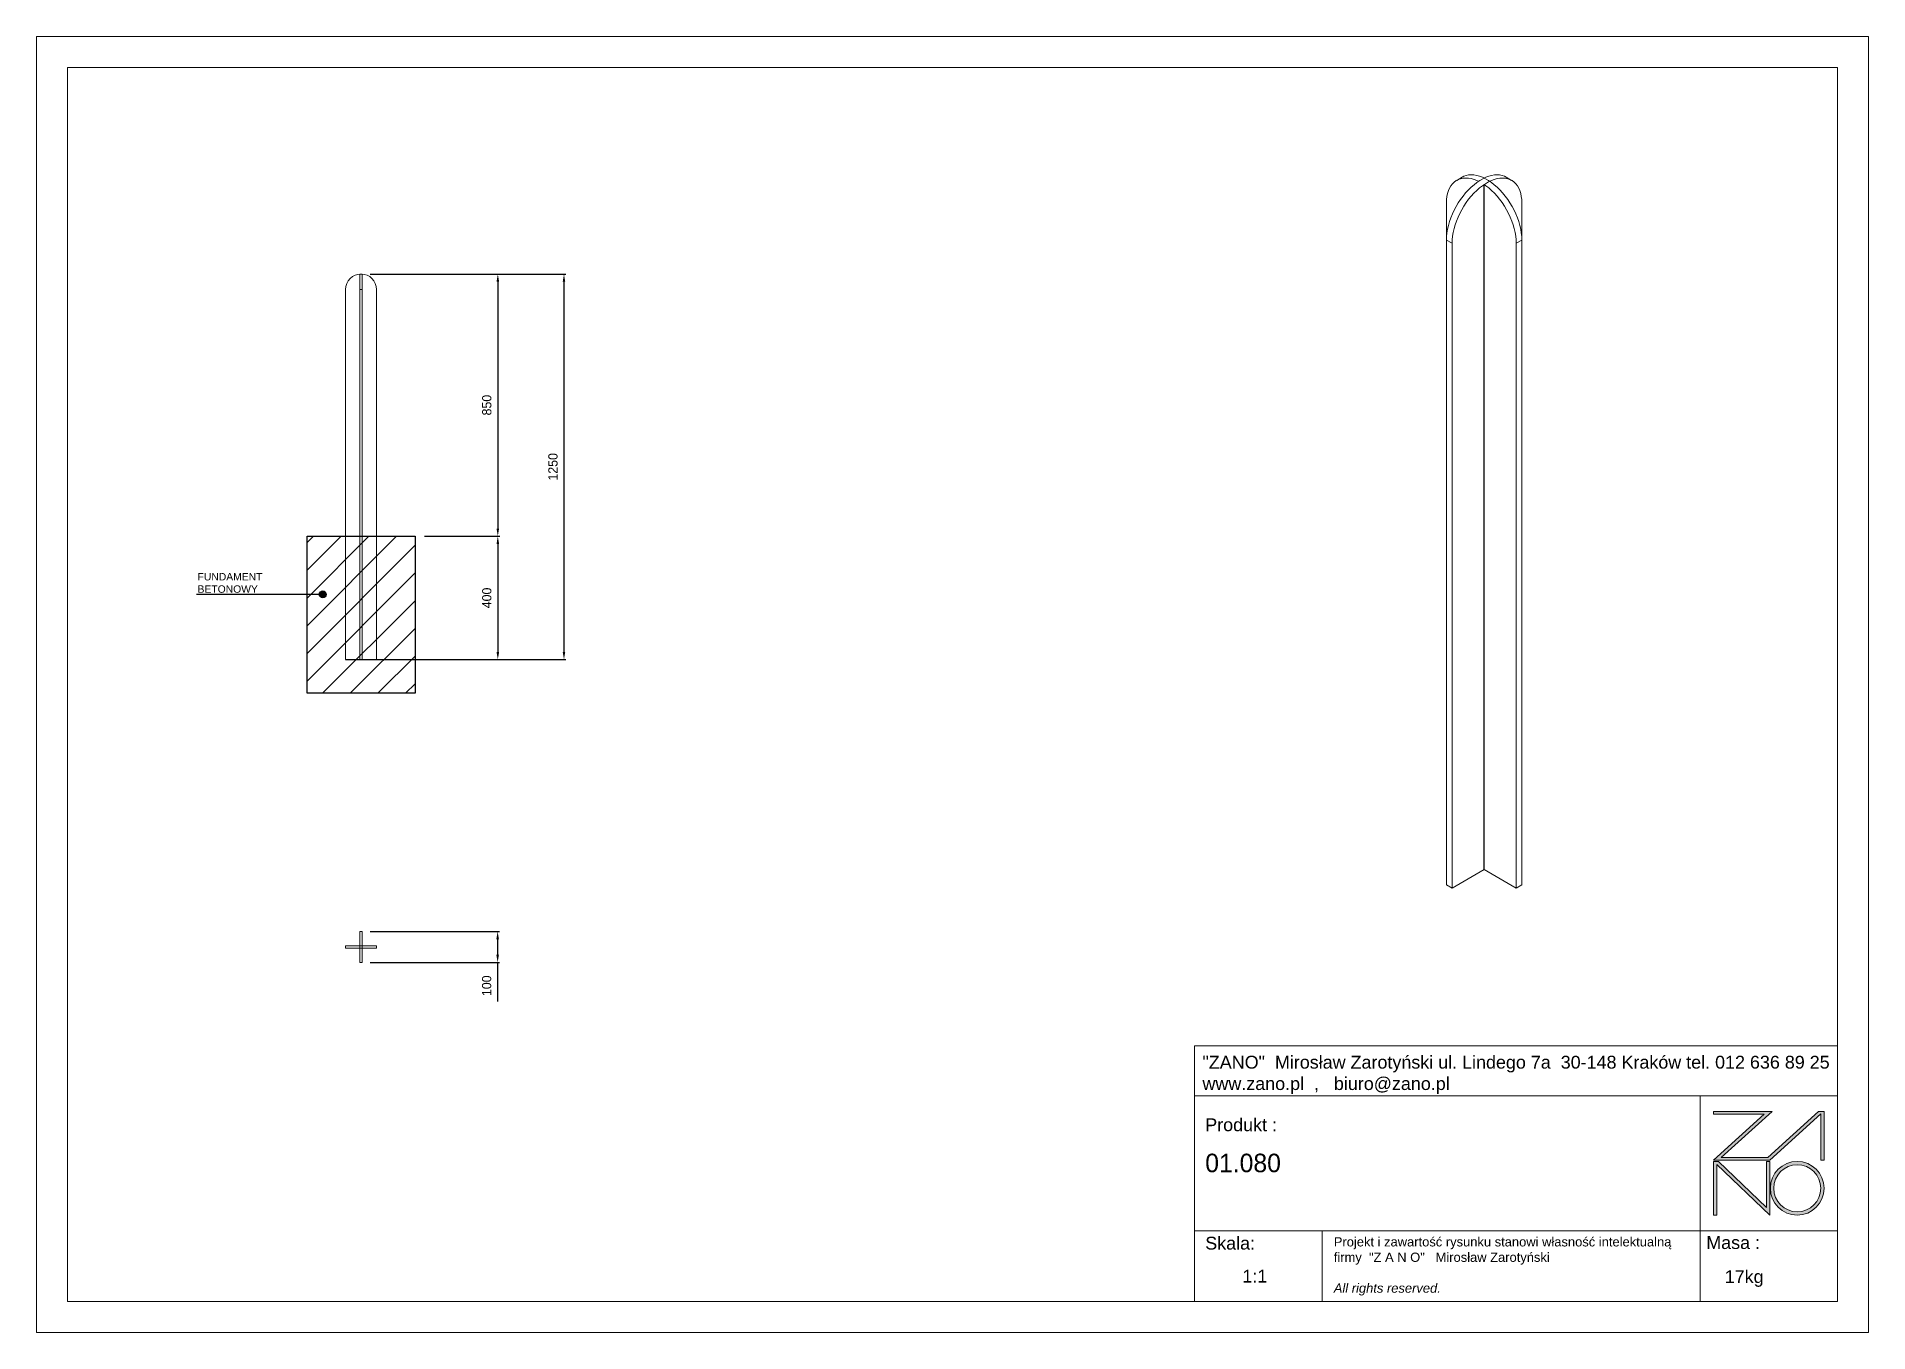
# Model space of a CAD drawing. Header units: millimetres. Extents: x -6576 to -636, y 92 to 4292.
import ezdxf

# ---------------------------------------------------------------- set-up
doc = ezdxf.new("R2010")
doc.units = ezdxf.units.MM
doc.header["$PDSIZE"] = -1
doc.layers.add('tabelka', color=155, linetype='Continuous')
doc.layers.add('WYMIAR', color=96, linetype='Continuous')
doc.dimstyles.new('1-1', dxfattribs={"dimtxt": 30, "dimasz": 25, "dimexe": 6.25, "dimexo": 30, "dimgap": 20.625, "dimtad": 1, "dimdec": 1, "dimtxsty": 'Standard', "dimcen": 0, "dimclrd": 2, "dimclre": 2, "dimclrt": 2, "dimadec": 0, "dimazin": 0, "dimtfac": 1, "dimtdec": 1, "dimtmove": 0, "dimatfit": 3, "dimfxl": 0, "dimarcsym": 0})

# ---------------------------------------------------------------- blocks, each defined once
blk = doc.blocks.new('zano')
at = {"layer": 'Defpoints', "lineweight": 5}
for points in [[(6270.2, 3716.2), (6270.2, 3707.4), (6434.8, 3707.4), (6270.2, 3558.4), (6452.4, 3558.4), (6617.9, 3708.2), (6617.9, 3558.4), (6628.6, 3558.4), (6628.6, 3716.2), (6610.7, 3716.2), (6446.1, 3567.2), (6295.4, 3567.2), (6459.9, 3716.2), (6270.2, 3716.2), (6270.2, 3707.4)], [(6270.2, 3554.4), (6286.2, 3554.4), (6441.7, 3405.6), (6441.7, 3554.4), (6452.4, 3554.4), (6452.4, 3380.5), (6281, 3544.6), (6281, 3380.5), (6270.2, 3380.5)]]:
    blk.add_hatch(color=251, dxfattribs=at).paths.add_polyline_path(points)
h = blk.add_hatch(color=251, dxfattribs=at)
h.paths.add_polyline_path([(6454.7, 3467.4, 1), (6628.6, 3467.4, 1)])
h.paths.add_polyline_path([(6617.9, 3467.4, -1), (6465.4, 3467.4, -1)], flags=16)
at = {"layer": 'Defpoints', "color": 251, "lineweight": 5}
blk.add_lwpolyline([(6434.8, 3707.4), (6270.2, 3558.4), (6452.4, 3558.4), (6617.9, 3708.2), (6617.9, 3558.4), (6628.6, 3558.4), (6628.6, 3716.2), (6610.7, 3716.2), (6446.1, 3567.2), (6295.4, 3567.2), (6459.9, 3716.2), (6270.2, 3716.2), (6270.2, 3707.4), (6432.1, 3707.4)], dxfattribs=at)
for points in [[(6270.2, 3716.2), (6270.2, 3707.4), (6434.8, 3707.4), (6270.2, 3558.4), (6452.4, 3558.4), (6617.9, 3708.2), (6617.9, 3558.4), (6628.6, 3558.4), (6628.6, 3716.2), (6610.7, 3716.2), (6446.1, 3567.2), (6295.4, 3567.2), (6459.9, 3716.2), (6270.2, 3716.2), (6270.2, 3707.4)], [(6270.2, 3554.4), (6286.2, 3554.4), (6441.7, 3405.6), (6441.7, 3554.4), (6452.4, 3554.4), (6452.4, 3380.5), (6281, 3544.6), (6281, 3380.5), (6270.2, 3380.5)]]:
    blk.add_lwpolyline(points, close=True, dxfattribs=at)
for radius in [87, 76.3]:
    blk.add_circle((6541.7, 3467.4), radius, dxfattribs=at)
blk = doc.blocks.new('TABELA')
at = {"layer": 'tabelka', "lineweight": 5}
for p, q in [((4587.4, 3929.4), (6672.4, 3929.4)), ((4587.4, 3767.6), (4587.4, 3929.4)), ((4587.4, 3929.4), (6672.4, 3929.4)), ((6226.5, 3767.6), (6226.5, 3329)), ((4587.4, 3329), (6672.4, 3329)), ((5001.6, 3329), (5001.6, 3100.4)), ((6226.5, 3329), (6226.5, 3100.4))]:
    blk.add_line(p, q, dxfattribs=at)
blk.add_lwpolyline([(4587.4, 3767.6), (6672.4, 3767.6), (6672.4, 3100.4), (4587.4, 3100.4)], close=True, dxfattribs=at)
blk.add_blockref('zano', (0, 0))
at = {"layer": 'tabelka', "lineweight": 5, "attachment_point": 1}
for s, insert, char_height, width in [('{\\fArial|b0|i0|c238|p34;"ZANO"  Mirosław Zarotyński ul. Lindego 7a  30-148 Kraków tel. 012 636 89 25\\Pwww.zano.pl  ,   biuro@zano.pl}', (4613, 3896.9), 41.595, 2040.38), ('{\\fArial|b0|i0|c238|p34;Produkt : }', (4622, 3694.1), 41.595, 265.273), ('{\\fCentury Gothic|b0|i0|c238|p34;01.080 }', (4622, 3579.5), 60, 713.135), ('{\\fArial|b0|i0|c238|p34;Skala: }', (4622, 3310.3), 41.595, 191.675), ('{\\fArial|b0|i0|c238|p34;Masa :}', (6246.7, 3312.2), 41.595, 200.457), ('{\\fArial|b0|i0|c238|p34;1:1}', (4742.5, 3203.5), 41.595, 42.482), ('{\\fArial|b0|i0|c238|p34;17kg}', (6306.7, 3201.8), 41.595, 42.482)]:
    blk.add_mtext(s, dxfattribs=dict(at, insert=insert, char_height=char_height, width=width))
at = {"layer": 'tabelka', "color": 1, "lineweight": 5, "insert": (5038.9, 3308.9), "char_height": 30, "width": 1186.12, "attachment_point": 1}
blk.add_mtext('{\\fArial|b0|i0|c0|p34;Projekt i zawartość rysunku stanowi własność intelektualną firmy \\fArial|b0|i0|c238|p34; "Z A N O"   Mirosław Zarotyński\\fArial|b0|i1|c238|p34;\\P\\PAll rights reserved.}', dxfattribs=at)
blk = doc.blocks.new('*D3')
at = {"layer": 'Defpoints', "color": 0}
for p in [(-5524, 3523), (-5348.7, 2673), (-5080.6, 2673)]:
    blk.add_point(p, dxfattribs=at)
at = {"layer": 'WYMIAR', "color": 2, "lineweight": -2}
for p, q in [((-5494, 3523), (-5074.3, 3523)), ((-5080.6, 3498), (-5080.6, 2698)), ((-5318.7, 2673), (-5074.3, 2673))]:
    blk.add_line(p, q, dxfattribs=at)
at = {"layer": 'WYMIAR', "color": 2}
for points in [[(-5084.7, 3498), (-5076.4, 3498), (-5080.6, 3523)], [(-5084.7, 2698), (-5076.4, 2698), (-5080.6, 2673)]]:
    blk.add_solid(points, dxfattribs=at)
at = {"layer": 'WYMIAR', "color": 2, "insert": (-5116.2, 3098), "char_height": 30, "attachment_point": 5, "rotation": 90}
blk.add_mtext('850', dxfattribs=at)
blk = doc.blocks.new('*D4')
at = {"layer": 'Defpoints', "color": 0}
for p in [(-5347.7, 2673), (-5474, 2273), (-5080.6, 2273)]:
    blk.add_point(p, dxfattribs=at)
at = {"layer": 'WYMIAR', "color": 2, "lineweight": -2}
for p, q in [((-5317.7, 2673), (-5074.3, 2673)), ((-5080.6, 2648), (-5080.6, 2298)), ((-5444, 2273), (-5074.3, 2273))]:
    blk.add_line(p, q, dxfattribs=at)
at = {"layer": 'WYMIAR', "color": 2}
for points in [[(-5084.7, 2648), (-5076.4, 2648), (-5080.6, 2673)], [(-5084.7, 2298), (-5076.4, 2298), (-5080.6, 2273)]]:
    blk.add_solid(points, dxfattribs=at)
at = {"layer": 'WYMIAR', "color": 2, "insert": (-5116.2, 2473), "char_height": 30, "attachment_point": 5, "rotation": 90}
blk.add_mtext('400', dxfattribs=at)
blk = doc.blocks.new('*D5')
at = {"layer": 'Defpoints', "color": 0}
for p in [(-5524, 3523), (-5524, 2273), (-4866, 2273)]:
    blk.add_point(p, dxfattribs=at)
at = {"layer": 'WYMIAR', "color": 2, "lineweight": -2}
for p, q in [((-5494, 3523), (-4859.8, 3523)), ((-4866, 3498), (-4866, 2298)), ((-5494, 2273), (-4859.8, 2273))]:
    blk.add_line(p, q, dxfattribs=at)
at = {"layer": 'WYMIAR', "color": 2}
for points in [[(-4870.2, 3498), (-4861.9, 3498), (-4866, 3523)], [(-4870.2, 2298), (-4861.9, 2298), (-4866, 2273)]]:
    blk.add_solid(points, dxfattribs=at)
at = {"layer": 'WYMIAR', "color": 2, "insert": (-4901.7, 2898), "char_height": 30, "attachment_point": 5, "rotation": 90}
blk.add_mtext('1250', dxfattribs=at)
blk = doc.blocks.new('*D6')
at = {"layer": 'Defpoints', "color": 0}
for p in [(-5524, 1391.5), (-5524, 1291.5), (-5081.1, 1291.5)]:
    blk.add_point(p, dxfattribs=at)
at = {"layer": 'WYMIAR', "color": 2, "lineweight": -2}
for p, q in [((-5494, 1391.5), (-5074.9, 1391.5)), ((-5081.1, 1366.5), (-5081.1, 1316.5)), ((-5494, 1291.5), (-5074.9, 1291.5)), ((-5081.1, 1291.5), (-5081.1, 1165.3))]:
    blk.add_line(p, q, dxfattribs=at)
at = {"layer": 'WYMIAR', "color": 2}
for points in [[(-5085.3, 1366.5), (-5077, 1366.5), (-5081.1, 1391.5)], [(-5085.3, 1316.5), (-5077, 1316.5), (-5081.1, 1291.5)]]:
    blk.add_solid(points, dxfattribs=at)
at = {"layer": 'WYMIAR', "color": 2, "insert": (-5116.7, 1215.9), "char_height": 30, "attachment_point": 5, "rotation": 90}
blk.add_mtext('100', dxfattribs=at)

msp = doc.modelspace()

# ---------------------------------------------------------------- hatches: boundary and pattern name
h = msp.add_hatch()
h.set_pattern_fill('ANSI31', color=256, scale=20, style=0)
h.set_pattern_definition([(45, (-4157.047, 1320.88), (-44.9013, 44.9013), [])])
h.paths.add_polyline_path([(-5699.29, 2672.96), (-5348.67, 2672.96), (-5348.67, 2163.9), (-5699.29, 2163.9)])
h = msp.add_hatch(color=256)
edge = h.paths.add_edge_path()
edge.add_arc((-5648.16, 2484.51), 11.07, 0, 360)

# ---------------------------------------------------------------- linework, layer by layer
at = {"color": 7, "linetype": 'Continuous', "lineweight": 15}
for p, q in [((-1953, 3837.11), (-1971.1, 3826.66)), ((-1793.01, 3826.66), (-1811.12, 3837.11)), ((-2004.25, 3753.4), (-2004.25, 3633.23)), ((-1759.87, 3633.23), (-1759.87, 3753.4)), ((-1986.14, 3622.78), (-2004.25, 3633.23)), ((-2004.25, 3633.23), (-2004.25, 1542.88)), ((-1777.97, 3622.78), (-1759.87, 3633.23)), ((-1759.87, 1542.88), (-1759.87, 3633.23)), ((-1986.14, 3622.78), (-1986.14, 1532.43)), ((-1777.97, 1532.43), (-1777.97, 3622.78)), ((-5519.98, 3522.96), (-5527.98, 3522.96)), ((-5527.98, 3472.96), (-5527.98, 3522.96)), ((-5519.98, 3472.96), (-5519.98, 3522.96)), ((-5573.98, 3472.96), (-5573.98, 2272.96)), ((-5527.98, 3472.96), (-5519.98, 3472.96)), ((-5527.98, 2272.96), (-5527.98, 3472.96)), ((-5519.98, 2272.96), (-5519.98, 3472.96)), ((-5473.98, 2272.96), (-5473.98, 3472.96)), ((-5573.98, 2672.96), (-5527.98, 2672.96)), ((-5527.98, 2672.96), (-5519.98, 2672.96)), ((-5519.98, 2672.96), (-5473.98, 2672.96)), ((-1986.14, 1532.43), (-2004.25, 1542.88)), ((-1777.97, 1532.43), (-1759.87, 1542.88)), ((-5527.98, 1291.54), (-5527.98, 1391.54)), ((-5527.98, 1391.54), (-5519.98, 1391.54)), ((-5519.98, 1291.54), (-5519.98, 1391.54)), ((-5573.98, 1337.54), (-5573.98, 1345.54)), ((-5573.98, 1345.54), (-5573.98, 1337.54)), ((-5573.98, 1345.54), (-5473.98, 1345.54)), ((-5573.98, 1337.54), (-5473.98, 1337.54)), ((-5473.98, 1345.54), (-5473.98, 1337.54)), ((-5527.98, 1291.54), (-5519.98, 1291.54))]:
    msp.add_line(p, q, dxfattribs=at)
for p, q in [((-1882.06, 1592.52), (-1882.06, 3813.09)), ((-5573.98, 2672.96), (-5473.98, 2672.96)), ((-5648.16, 2484.51), (-6057.93, 2484.51)), ((-5573.98, 2272.96), (-5473.98, 2272.96))]:
    msp.add_line(p, q)
at = {"color": 7, "linetype": 'Continuous', "lineweight": 15, "flags": 128}
for points in [[(-1811.12, 3837.11), (-1816.36, 3839.76), (-1823.83, 3842.42), (-1831.79, 3844.03), (-1840.17, 3844.6), (-1848.93, 3844.12), (-1857.98, 3842.58), (-1867.27, 3840.01), (-1876.74, 3836.42), (-1886.31, 3831.84), (-1895.91, 3826.3), (-1905.48, 3819.83), (-1914.95, 3812.49), (-1924.24, 3804.33), (-1933.29, 3795.41), (-1942.04, 3785.79), (-1950.43, 3775.54), (-1958.38, 3764.74), (-1965.86, 3753.46), (-1972.79, 3741.79), (-1979.13, 3729.8), (-1984.84, 3717.59), (-1989.88, 3705.24), (-1994.2, 3692.84), (-1997.78, 3680.48), (-2000.6, 3668.25), (-2002.62, 3656.25), (-2003.84, 3644.54), (-2004.25, 3633.23)], [(-1900.16, 3823.54), (-1905.48, 3825.97), (-1914.95, 3829.56), (-1924.24, 3832.13), (-1933.29, 3833.67), (-1942.04, 3834.15), (-1950.43, 3833.58), (-1958.38, 3831.97), (-1965.86, 3829.31), (-1972.79, 3825.64), (-1979.13, 3820.98), (-1984.84, 3815.36), (-1989.88, 3808.82), (-1994.2, 3801.42), (-1997.78, 3793.19), (-2000.6, 3784.21), (-2002.62, 3774.54), (-2003.84, 3764.25), (-2004.25, 3753.4)], [(-1759.87, 3753.4), (-1760.28, 3764.25), (-1761.5, 3774.54), (-1763.52, 3784.21), (-1766.33, 3793.19), (-1769.91, 3801.42), (-1774.24, 3808.82), (-1779.27, 3815.36), (-1784.98, 3820.98), (-1791.33, 3825.64), (-1798.26, 3829.31), (-1805.73, 3831.97), (-1813.69, 3833.58), (-1822.07, 3834.15), (-1830.82, 3833.67), (-1839.88, 3832.13), (-1849.17, 3829.56), (-1858.64, 3825.97), (-1868.21, 3821.39), (-1877.81, 3815.85), (-1887.38, 3809.38), (-1896.84, 3802.04), (-1906.14, 3793.88), (-1915.19, 3784.96), (-1923.94, 3775.34), (-1932.33, 3765.09), (-1940.28, 3754.29), (-1947.75, 3743.01), (-1954.69, 3731.34), (-1961.03, 3719.35), (-1966.74, 3707.14), (-1971.78, 3694.79), (-1976.1, 3682.39), (-1979.68, 3670.03), (-1982.49, 3657.8), (-1984.52, 3645.8), (-1985.74, 3634.09), (-1986.14, 3622.78)], [(-1759.87, 3633.23), (-1760.28, 3644.54), (-1761.5, 3656.25), (-1763.52, 3668.25), (-1766.33, 3680.48), (-1769.91, 3692.84), (-1774.24, 3705.24), (-1779.27, 3717.59), (-1784.98, 3729.8), (-1791.33, 3741.79), (-1798.26, 3753.46), (-1805.73, 3764.74), (-1813.69, 3775.54), (-1822.07, 3785.79), (-1830.82, 3795.41), (-1839.88, 3804.33), (-1849.17, 3812.49), (-1858.64, 3819.83), (-1868.21, 3826.3), (-1877.81, 3831.84), (-1887.38, 3836.42), (-1896.84, 3840.01), (-1906.14, 3842.58), (-1915.19, 3844.12), (-1923.94, 3844.6), (-1932.33, 3844.03), (-1940.28, 3842.42), (-1947.75, 3839.76), (-1953, 3837.11)], [(-1777.97, 3622.78), (-1778.38, 3634.09), (-1779.6, 3645.8), (-1781.62, 3657.8), (-1784.44, 3670.03), (-1788.02, 3682.39), (-1792.34, 3694.79), (-1797.37, 3707.14), (-1803.08, 3719.35), (-1809.43, 3731.34), (-1816.36, 3743.01), (-1823.83, 3754.29), (-1831.79, 3765.09), (-1840.17, 3775.34), (-1848.93, 3784.96), (-1857.98, 3793.88), (-1867.27, 3802.04), (-1876.74, 3809.38), (-1882.06, 3813.09)], [(-1986.14, 1532.43), (-1882.06, 1592.52), (-1777.97, 1532.43)]]:
    msp.add_lwpolyline(points, dxfattribs=at)
msp.add_lwpolyline([(-5699.29, 2672.96), (-5348.67, 2672.96), (-5348.67, 2163.9), (-5699.29, 2163.9)], close=True)
msp.add_circle((-5648.16, 2484.51), 11.07)
at = {"color": 7, "linetype": 'Continuous', "lineweight": 15}
msp.add_arc((-5523.98, 3472.96), 50, 0, 180, dxfattribs=at)
at = {"layer": 'tabelka', "lineweight": 5}
for points in [[(-6576.1, 4292.42), (-636.1, 4292.42), (-636.1, 92.42), (-6576.1, 92.42)], [(-6476.1, 4192.42), (-736.1, 4192.42), (-736.1, 192.42), (-6476.1, 192.42)]]:
    msp.add_lwpolyline(points, close=True, dxfattribs=at)

# ---------------------------------------------------------------- block references
msp.add_blockref('TABELA', (-7408.48, -2907.98))

# ---------------------------------------------------------------- texts
at = {"insert": (-6054.26, 2553.8), "char_height": 24, "width": 550.2111, "attachment_point": 1}
msp.add_mtext('{\\f@Arial Unicode MS|b0|i0|c238|p34;FUNDAMENT\\PBETONOWY}', dxfattribs=at)

# ---------------------------------------------------------------- dimensions: what is measured, and where the dimension line sits
at = {"layer": 'WYMIAR'}
for base, p1, p2, picture, middle in [((-5080.57, 2672.96), (-5523.98, 3522.96), (-5348.67, 2672.96), '*D3', (-5116.2, 3097.96)), ((-4866.04, 2272.96), (-5523.98, 3522.96), (-5523.98, 2272.96), '*D5', (-4901.67, 2897.96)), ((-5080.57, 2272.96), (-5347.67, 2672.96), (-5473.98, 2272.96), '*D4', (-5116.2, 2472.96)), ((-5081.12, 1291.54), (-5523.98, 1391.54), (-5523.98, 1291.54), '*D6', (-5116.75, 1215.91))]:
    dim = msp.add_linear_dim(base=base, p1=p1, p2=p2, angle=90, dimstyle='1-1', dxfattribs=at)
    dim.commit()
    dim.dimension.update_dxf_attribs({"geometry": picture, "text_midpoint": middle})

doc.saveas('drawing.dxf')
